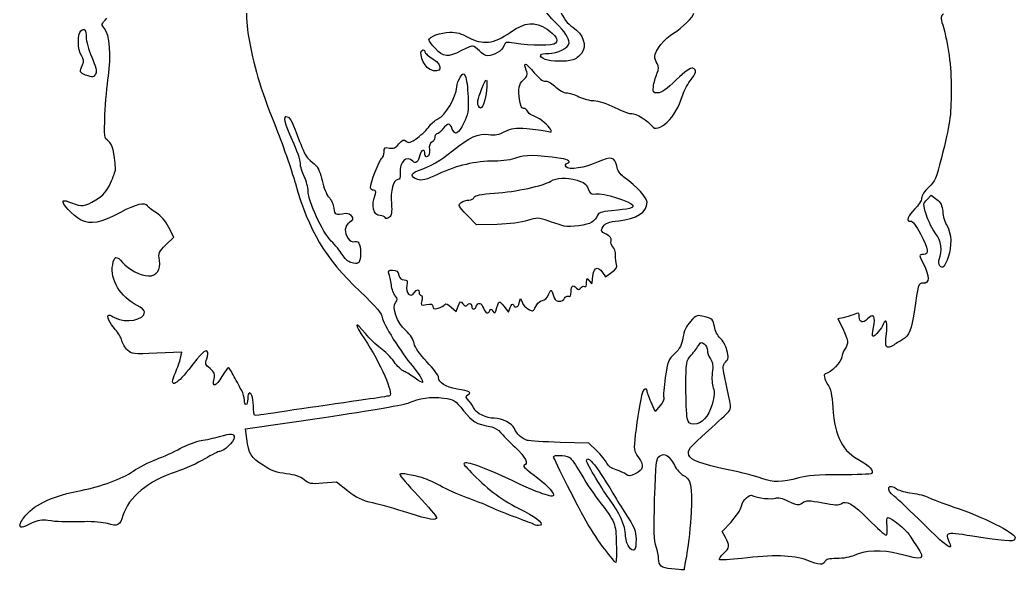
# Model space of a CAD drawing. Extents: x 1 to 136, y 2 to 144.
# Drawn here: x 0.7 to 135.9, y 2 to 76.7 of the extents above; entities that cross this region are included whole.
import ezdxf

# ---------------------------------------------------------------- set-up
doc = ezdxf.new("R2010")
doc.units = 0
doc.layers.get('0').update_dxf_attribs({"linetype": 'CONTINUOUS'})

msp = doc.modelspace()

# ---------------------------------------------------------------- linework, layer by layer
at = {"color": 7}
for points in [[(57.164383, 72.767267)], [(72.064428, 71.307711)], [(9.63599, 69.186634)], [(56.365132, 69.979101)], [(62.995575, 64.999635)], [(50.323618, 49.816271)], [(74.657344, 48.672901)], [(45.685469, 43.716419)], [(125.664037, 43.269464)], [(32.452691, 23.840416)], [(91.359167, 22.610104)], [(101.512547, 14.39414)], [(70.514115, 8.155331)], [(123.470522, 8.223385)], [(0.706302, 8.096956)], [(80.157463, 4.783802)], [(83.413277, 5.159581)], [(107.597969, 3.302773)], [(89.214542, 2.136516)]]:
    msp.add_lwpolyline(points, close=True, dxfattribs=at)
for points in [[(123.956429, 52.282249), (124.523132, 52.848952), (125.254822, 52.30477)], [(65.5354, 48.908163), (62.751094, 48.830939), (61.458663, 50.167397)], [(20.552428, 46.127273), (21.621437, 47.175118), (20.949372, 48.501374)], [(79.872041, 42.370936), (80.256491, 41.791924), (81.111741, 42.400919)], [(68.554579, 38.253593), (68.731238, 38.848906), (68.967387, 38.270889)], [(59.289479, 37.678976), (59.956779, 37.052083), (60.249223, 37.818203)], [(66.448226, 37.779045), (67.077341, 36.996822), (67.318041, 37.637371)], [(112.557213, 36.215918), (111.827921, 36.059851), (112.491068, 34.751195)], [(22.52768, 30.748391), (22.70739, 31.566601), (19.313617, 31.41063)], [(87.658141, 24.263636), (87.001575, 23.503072), (86.451855, 24.78178)], [(31.531496, 19.798906), (31.368524, 21.121822), (42.032727, 22.689436)], [(79.065882, 18.172261), (78.019317, 19.191446), (74.089371, 19.302079)], [(45.228846, 12.701032), (43.701094, 13.898031), (41.873101, 13.751481)], [(96.560002, 6.392966), (96.105371, 7.185118), (97.323026, 8.486889)]]:
    msp.add_lwpolyline(points, dxfattribs=at)
for points in [[(32.187848, 95.455272), (31.351548, 78.031356), (31.332162, 77.063378), (31.76688, 74.435364)], [(73.498355, 76.287447), (72.826113, 76.942291), (72.080284, 77.85281), (71.84096, 78.310822)], [(73.974521, 78.106103), (74.575337, 76.825404), (75.078061, 76.166895), (75.839812, 75.662793)], [(89.510597, 74.867669), (90.60547, 75.509308), (92.252136, 77.138628), (92.252136, 77.580329)], [(126.189796, 77.465968), (125.779919, 77.166258), (125.767999, 77.009784), (126.076718, 75.981589)], [(12.208089, 75.502082), (11.738588, 76.020874), (11.746936, 76.056331), (12.534537, 76.888573)], [(67.308045, 74.955837), (69.365881, 76.407063), (70.653447, 76.52076), (72.32238, 75.398622)], [(75.318803, 73.548296), (75.318803, 74.221189), (74.766662, 75.05197), (73.498355, 76.287447)], [(126.076718, 75.981589), (126.86193, 73.36644), (127.235826, 70.484667), (127.221364, 67.159322)], [(9.072321, 71.824644), (8.547647, 72.573724), (8.499559, 74.780026), (8.998876, 75.194422)], [(8.998876, 75.194422), (9.480547, 75.594173), (9.702135, 75.307677), (9.702135, 74.28516)], [(12.727947, 69.011406), (13.150879, 71.653289), (12.904226, 74.732859), (12.208089, 75.502082)], [(31.76688, 74.435364), (32.405603, 70.57408), (33.339741, 67.433833), (35.330588, 62.455425)], [(56.268803, 73.951108), (56.268803, 74.376867), (57.893865, 74.97467), (59.108964, 74.995905)], [(59.108964, 74.995905), (60.021901, 75.011859), (60.721015, 74.819359), (61.642419, 74.298323)], [(61.642419, 74.298323), (63.519566, 73.236833), (65.136607, 73.424497), (67.308045, 74.955837)], [(72.32238, 75.398622), (73.544298, 74.577046), (73.883597, 74.011629), (73.460573, 73.501917)], [(75.839812, 75.662793), (77.268999, 74.717002), (77.774408, 73.163449), (76.993276, 72.117209)], [(86.960469, 71.705573), (86.960469, 72.480075), (88.32623, 74.173583), (89.510597, 74.867669)], [(9.702135, 74.28516), (9.702135, 73.81449), (10.048933, 72.616467), (10.472795, 71.622886)], [(57.164383, 72.767277), (56.671813, 73.305038), (56.268803, 73.83776), (56.268803, 73.951108)], [(62.189807, 73.112437), (62.004594, 73.112437), (61.293237, 72.814781), (60.609022, 72.450979)], [(63.147969, 72.450979), (62.806194, 72.814781), (62.375021, 73.112437), (62.189807, 73.112437)], [(66.464267, 73.140816), (66.270672, 72.530843), (65.064455, 71.78952), (64.265561, 71.78952)], [(67.872081, 73.506468), (66.761709, 73.68508), (66.625809, 73.649784), (66.464267, 73.140816)], [(73.460573, 73.501917), (73.159215, 73.138803), (70.14246, 73.141266), (67.872081, 73.506468)], [(72.543543, 72.123517), (73.666353, 72.053154), (75.318803, 72.901498), (75.318803, 73.548296)], [(9.204613, 70.562698), (9.441156, 71.08185), (9.414502, 71.336117), (9.072321, 71.824644)], [(56.365132, 69.979101), (55.481498, 70.411994), (54.739376, 72.583281), (55.475053, 72.583281)], [(55.475053, 72.583281), (55.620573, 72.583281), (55.739636, 72.465713), (55.739636, 72.322015)], [(55.739636, 72.322015), (55.739636, 72.17832), (56.223413, 71.755357), (56.814696, 71.382096)], [(60.609022, 72.450979), (58.89008, 71.537007), (58.236265, 71.597041), (57.164383, 72.767267)], [(64.265561, 71.78952), (63.992659, 71.78952), (63.489745, 72.087176), (63.147969, 72.450979)], [(72.064428, 71.307711), (71.026898, 71.686058), (71.328531, 72.199659), (72.543543, 72.123517)], [(76.993276, 72.117209), (76.700922, 71.725634), (76.174801, 71.324989), (75.824117, 71.226889)], [(87.285184, 70.733235), (87.106591, 71.019207), (86.960469, 71.456759), (86.960469, 71.705573)], [(9.63599, 69.186634), (8.824293, 69.483092), (8.778814, 69.628168), (9.204613, 70.562698)], [(10.472795, 71.622886), (11.033717, 70.30802), (11.1752, 69.688832), (10.992654, 69.347744)], [(56.814696, 71.382096), (58.350195, 70.412779), (57.960749, 69.197411), (56.365132, 69.979101)], [(69.489275, 69.828021), (69.092786, 70.870871), (69.376319, 70.916371), (70.196596, 69.941527)], [(75.824117, 71.226889), (74.868971, 70.9597), (72.902863, 71.001964), (72.064428, 71.307711)], [(87.252006, 69.347763), (87.537478, 70.038148), (87.544193, 70.318495), (87.285184, 70.733235)], [(10.992654, 69.347744), (10.711121, 68.821694), (10.653826, 68.814889), (9.63599, 69.186634)], [(12.260939, 63.785663), (12.331424, 65.495654), (12.54158, 67.847239), (12.727947, 69.011406)], [(60.530756, 68.888742), (60.940228, 69.505438), (60.95909, 69.508426), (61.23137, 68.999664)], [(61.23137, 68.999664), (61.385267, 68.712104), (61.546015, 67.466012), (61.588587, 66.230574)], [(63.478418, 67.35282), (64.075768, 68.967522), (64.288009, 68.85487), (64.092212, 67.027031)], [(69.112654, 68.516124), (69.666419, 69.029337), (69.720849, 69.218937), (69.489275, 69.828021)], [(70.196596, 69.941527), (71.351664, 68.568805), (71.622356, 68.349947), (72.165109, 68.349947)], [(86.766053, 67.622343), (86.836488, 68.095286), (87.055166, 68.871724), (87.252006, 69.347763)], [(92.108652, 70.110646), (91.839635, 70.213876), (91.082061, 69.670105), (89.885419, 68.514841)], [(91.749872, 68.383917), (92.6153, 69.476607), (92.699898, 69.883763), (92.108652, 70.110646)], [(60.068426, 67.574861), (60.091259, 67.948926), (60.299314, 68.540175), (60.530756, 68.888742)], [(68.620198, 65.637968), (68.381422, 67.452925), (68.459816, 67.911094), (69.112654, 68.516124)], [(72.165109, 68.349947), (72.447081, 68.349947), (73.051548, 67.99276), (73.50837, 67.556197)], [(87.354122, 66.762447), (86.696299, 66.762447), (86.64842, 66.832461), (86.766053, 67.622343)], [(89.885419, 68.514841), (88.5581, 67.233424), (87.877785, 66.762447), (87.354122, 66.762447)], [(90.671288, 66.25798), (90.842743, 66.894723), (91.328108, 67.851393), (91.749872, 68.383917)], [(57.49685, 63.221822), (58.487503, 63.633363), (59.982248, 66.163603), (60.068426, 67.574861)], [(62.995575, 64.999635), (62.817544, 65.463573), (62.864926, 65.694489), (63.478418, 67.35282)], [(64.092212, 67.027031), (63.897957, 65.213611), (63.322039, 64.148885), (62.995575, 64.999635)], [(73.50837, 67.556197), (73.965189, 67.119635), (74.623692, 66.762447), (74.971709, 66.762447)], [(74.971709, 66.762447), (75.319726, 66.762447), (76.07123, 66.524322), (76.641719, 66.233281)], [(86.552794, 62.282007), (87.326004, 61.030924), (89.944467, 63.558775), (90.671288, 66.25798)], [(127.221364, 67.159322), (127.205092, 63.416151), (127.092583, 62.63046), (125.900953, 57.937903)], [(61.588587, 66.230574), (61.655645, 64.284585), (61.579353, 63.809928), (61.017917, 62.679681)], [(69.132654, 64.645781), (68.890917, 64.645781), (68.70282, 65.009964), (68.620198, 65.637968)], [(76.641719, 66.233281), (77.212209, 65.942239), (78.130199, 65.703746), (78.681699, 65.703299)], [(78.681699, 65.703299), (79.303023, 65.70277), (80.388899, 65.346437), (81.536511, 64.766425)], [(12.740576, 60.198492), (12.153659, 60.660161), (12.137183, 60.783391), (12.260939, 63.785663)], [(37.747969, 60.280156), (36.66853, 62.627703), (36.423476, 63.719594), (37.020365, 63.522138)], [(69.656881, 64.274978), (69.578609, 64.478919), (69.342712, 64.645781), (69.132654, 64.645781)], [(70.243888, 63.748894), (69.999294, 63.834298), (69.735139, 64.071037), (69.656881, 64.274978)], [(72.638814, 62.017934), (72.225014, 62.641152), (71.11151, 63.445948), (70.243888, 63.748894)], [(81.536511, 64.766425), (82.555157, 64.251591), (83.595133, 63.883148), (83.847572, 63.947662)], [(83.847572, 63.947662), (84.281095, 64.058453), (86.175945, 62.89176), (86.552794, 62.282007)], [(35.330588, 62.455425), (36.332763, 59.949339), (37.59431, 56.351411), (38.134028, 54.460029)], [(37.020365, 63.522138), (37.433255, 63.385549), (37.797097, 62.66072), (38.699734, 60.176574)], [(54.716336, 60.671993), (55.33944, 61.123367), (56.059737, 61.81517), (56.316994, 62.209331)], [(56.316994, 62.209331), (56.574248, 62.603494), (57.105185, 63.059114), (57.49685, 63.221822)], [(59.451978, 61.84615), (59.126609, 62.70194), (58.828334, 62.706935), (58.168156, 61.867661)], [(61.017917, 62.679681), (60.254994, 61.143832), (59.809216, 60.906549), (59.451978, 61.84615)], [(57.355203, 61.206203), (57.194246, 61.206203), (57.062553, 60.980815), (57.062553, 60.705344)], [(58.168156, 61.867661), (57.881988, 61.503859), (57.51616, 61.206203), (57.355203, 61.206203)], [(59.480754, 58.875329), (61.84297, 60.771132), (63.00117, 61.298246), (64.387103, 61.108283)], [(64.387103, 61.108283), (65.258498, 60.988845), (65.787326, 61.084629), (66.602607, 61.509582)], [(66.602607, 61.509582), (67.511626, 61.983387), (67.961383, 62.044231), (69.577932, 61.912074)], [(69.577932, 61.912074), (70.625367, 61.826442), (71.836968, 61.673044), (72.270382, 61.571188)], [(72.270382, 61.571188), (73.05148, 61.38762), (73.054718, 61.391549), (72.638814, 62.017934)], [(13.682532, 56.399406), (13.550937, 58.765731), (13.305961, 59.753759), (12.740576, 60.198492)], [(38.806303, 57.200562), (38.806303, 57.628433), (38.330053, 59.014252), (37.747969, 60.280156)], [(38.699734, 60.176574), (39.090568, 59.100958), (39.63162, 58.029396), (39.902072, 57.795324)], [(50.91099, 59.273387), (51.478384, 59.162328), (51.762787, 59.284896), (52.20262, 59.83007)], [(52.20262, 59.83007), (52.676526, 60.417469), (52.831899, 60.475016), (53.175032, 60.190242)], [(53.175032, 60.190242), (53.5169, 59.906516), (53.767948, 59.984984), (54.716336, 60.671993)], [(56.663651, 60.05141), (56.401512, 59.950818), (56.28812, 59.61081), (56.332922, 59.059707)], [(57.062553, 60.705344), (57.062553, 60.42987), (56.883046, 60.135601), (56.663651, 60.05141)], [(49.847479, 57.845907), (50.032229, 57.962279), (50.183386, 58.363112), (50.183386, 58.736648)], [(50.183386, 58.736648), (50.183386, 59.335681), (50.269225, 59.399001), (50.91099, 59.273387)], [(54.076166, 57.472173), (53.226166, 58.322173), (52.242328, 57.396499), (52.363513, 55.860767)], [(55.040895, 58.307817), (54.851662, 57.361653), (54.495335, 57.053004), (54.076166, 57.472173)], [(54.737489, 56.15935), (56.480863, 56.795236), (57.904954, 57.610663), (59.480754, 58.875329)], [(55.739636, 58.390414), (55.739636, 59.177846), (55.202196, 59.114314), (55.040895, 58.307817)], [(56.070365, 58.10409), (55.888464, 58.039749), (55.739636, 58.168596), (55.739636, 58.390414)], [(56.332922, 59.059707), (56.37248, 58.573061), (56.262281, 58.171974), (56.070365, 58.10409)], [(74.194323, 57.866804), (70.763614, 58.342046), (69.247065, 58.358712), (68.182763, 57.932862)], [(81.783066, 56.84362), (81.5565, 58.051319), (80.988559, 58.174236), (79.26329, 57.388964)], [(39.335469, 55.385364), (39.044428, 55.955853), (38.806303, 56.772694), (38.806303, 57.200562)], [(39.902072, 57.795324), (40.172524, 57.561252), (40.626046, 57.167261), (40.909896, 56.919791)], [(40.909896, 56.919791), (41.210518, 56.657698), (41.566065, 55.791664), (41.761497, 54.845484)], [(48.328625, 53.86401), (48.323413, 54.509027), (49.51676, 57.63759), (49.847479, 57.845907)], [(65.193135, 57.497438), (62.577279, 57.491141), (60.014006, 56.90275), (57.53531, 55.73957)], [(68.182763, 57.932862), (67.541193, 57.676156), (66.332899, 57.500173), (65.193135, 57.497438)], [(75.007375, 57.177736), (75.657223, 57.394351), (75.276676, 57.716867), (74.194323, 57.866804)], [(74.908984, 56.729223), (74.783672, 56.931981), (74.824188, 57.116673), (75.007375, 57.177736)], [(79.26329, 57.388964), (77.483724, 56.578982), (75.214348, 56.235137), (74.908984, 56.729223)], [(82.769816, 55.331289), (82.246568, 55.720295), (81.891796, 56.264032), (81.783066, 56.84362)], [(125.900953, 57.937903), (125.193068, 55.15029), (124.999268, 54.705419), (124.156491, 53.933468)], [(13.015557, 54.496512), (13.395888, 55.300462), (13.696026, 56.156765), (13.682532, 56.399406)], [(52.363513, 55.860767), (52.413191, 55.23121), (52.32191, 54.988494), (52.035469, 54.988494)], [(54.757677, 55.007566), (53.750133, 55.363687), (53.742542, 55.796455), (54.737489, 56.15935)], [(57.53531, 55.73957), (55.84122, 54.944584), (55.322571, 54.8079), (54.757677, 55.007566)], [(11.009119, 52.225699), (12.034287, 52.856492), (12.476434, 53.356899), (13.015557, 54.496512)], [(38.134028, 54.460029), (39.989755, 47.956825), (42.1464, 44.347773), (46.875245, 39.831981)], [(39.864636, 53.423397), (39.864636, 53.931989), (39.626511, 54.814875), (39.335469, 55.385364)], [(41.761497, 54.845484), (41.954709, 53.910039), (42.345737, 52.952735), (42.683486, 52.5883)], [(52.035469, 54.988494), (51.430351, 54.988494), (51.013439, 53.421743), (51.167231, 51.725682)], [(65.180184, 53.133278), (68.08969, 53.336309), (71.886117, 54.14599), (72.830777, 54.764953)], [(72.830777, 54.764953), (73.612126, 55.276914), (74.855353, 55.319311), (76.400533, 54.886685)], [(76.400533, 54.886685), (77.352943, 54.620028), (77.662082, 54.384855), (77.904525, 53.74255)], [(85.902136, 51.898873), (85.902136, 52.539043), (84.58663, 53.980583), (82.769816, 55.331289)], [(42.994815, 46.643354), (41.840126, 47.771367), (39.864636, 52.050326), (39.864636, 53.423397)], [(48.756485, 53.533281), (48.522633, 53.533281), (48.330099, 53.682109), (48.328625, 53.86401)], [(49.647914, 50.093697), (48.684905, 50.093697), (48.385402, 51.47505), (49.00254, 53.07026)], [(49.00254, 53.07026), (49.127574, 53.393459), (49.053271, 53.533281), (48.756485, 53.533281)], [(62.439897, 52.581175), (62.541483, 52.845904), (63.325425, 53.00385), (65.180184, 53.133278)], [(77.904525, 53.74255), (78.166349, 53.048897), (78.314428, 52.95311), (78.94706, 53.068167)], [(78.94706, 53.068167), (79.814274, 53.225883), (83.83628, 51.968321), (83.986386, 51.492518)], [(124.156491, 53.933468), (123.607679, 53.430776), (123.208386, 52.814651), (123.208386, 52.470505)], [(8.950041, 49.543279), (7.914724, 50.071459), (6.308325, 51.815164), (6.593935, 52.100774)], [(6.593935, 52.100774), (6.671259, 52.178098), (7.178653, 52.055795), (7.721475, 51.828988)], [(7.721475, 51.828988), (9.09842, 51.253665), (9.510093, 51.303341), (11.009119, 52.225699)], [(18.043138, 51.405893), (17.702937, 51.956351), (16.457533, 51.656726), (14.359183, 50.519595)], [(19.245296, 50.479108), (18.677691, 50.837423), (18.136719, 51.254475), (18.043138, 51.405893)], [(42.683486, 52.5883), (43.006052, 52.240246), (43.307442, 51.566339), (43.353241, 51.090732)], [(51.167231, 51.725682), (51.272551, 50.564203), (51.210157, 50.132303), (50.899843, 49.874765)], [(61.458663, 50.167397), (60.2523, 51.414855), (60.198405, 51.527379), (60.649337, 51.857108)], [(60.649337, 51.857108), (60.915045, 52.0514), (61.394605, 52.210364), (61.715023, 52.210364)], [(61.715023, 52.210364), (62.035444, 52.210364), (62.361635, 52.377229), (62.439897, 52.581175)], [(83.986386, 51.492518), (84.103438, 51.121485), (83.546021, 50.978612), (81.085029, 50.748867)], [(82.064524, 49.383916), (84.437667, 49.605523), (85.902136, 50.565256), (85.902136, 51.898873)], [(123.208386, 52.470505), (123.208386, 52.133783), (122.80682, 51.497246), (122.282344, 51.002602)], [(123.867497, 50.177017), (123.392298, 51.707272), (123.392774, 51.718596), (123.956429, 52.282249)], [(125.254822, 52.30477), (125.817148, 51.886548), (126.005571, 51.501746), (126.06886, 50.642311)], [(14.359183, 50.519595), (11.618367, 49.034298), (10.384326, 48.811561), (8.950041, 49.543279)], [(20.949372, 48.501374), (20.522157, 49.344442), (19.901323, 50.064977), (19.245296, 50.479108)], [(43.353241, 51.090732), (43.438546, 50.204849), (43.540288, 50.162293), (44.987395, 50.40721)], [(44.987395, 50.40721), (45.258297, 50.45306), (45.614061, 50.283507), (45.777978, 50.030428)], [(45.777978, 50.030428), (46.020196, 49.656455), (45.965118, 49.492614), (45.483865, 49.15553)], [(50.323618, 49.816266), (50.229315, 49.968854), (49.925248, 50.093697), (49.647914, 50.093697)], [(79.146731, 50.066824), (79.05659, 49.782809), (78.723974, 49.386342), (78.407591, 49.185785)], [(81.085029, 50.748867), (79.641544, 50.614109), (79.280062, 50.486913), (79.146731, 50.066824)], [(122.282344, 51.002602), (121.348685, 50.122048), (121.041414, 49.210656), (121.726693, 49.354494)], [(125.099741, 47.674374), (124.684779, 48.204636), (124.130271, 49.330827), (123.867497, 50.177017)], [(126.06886, 50.642311), (126.114151, 50.027261), (126.381597, 49.146193), (126.663183, 48.684386)], [(45.483865, 49.15553), (44.799517, 48.676195), (44.720224, 47.810449), (45.28661, 47.001822)], [(50.899843, 49.874765), (50.626894, 49.648237), (50.439243, 49.629187), (50.323618, 49.816271)], [(69.679108, 49.430025), (68.85395, 49.160131), (67.225479, 48.955039), (65.5354, 48.908163)], [(72.583342, 49.334084), (71.098574, 49.853644), (70.985653, 49.857374), (69.679108, 49.430025)], [(74.657344, 48.672901), (74.366303, 48.739235), (73.433001, 49.036766), (72.583342, 49.334084)], [(78.407591, 49.185785), (77.782936, 48.78982), (75.508898, 48.478821), (74.657344, 48.672901)], [(79.95349, 48.608194), (80.283749, 49.112231), (80.668286, 49.253534), (82.064524, 49.383916)], [(121.726693, 49.354494), (121.953044, 49.402005), (122.467508, 48.723084), (123.049609, 47.608691)], [(126.663183, 48.684386), (127.262715, 47.701144), (127.329073, 45.922671), (126.820695, 44.462803)], [(80.358118, 47.57383), (79.587812, 47.97217), (79.568723, 48.020965), (79.95349, 48.608194)], [(81.014835, 46.677712), (81.124769, 47.024084), (80.943871, 47.270924), (80.358118, 47.57383)], [(123.049609, 47.608691), (124.141079, 45.519147), (124.249249, 44.802031), (123.472969, 44.802031)], [(125.603738, 44.140572), (126.072061, 45.302474), (125.875084, 46.683597), (125.099741, 47.674374)], [(19.654755, 44.007937), (19.495121, 45.006236), (19.556441, 45.151008), (20.552428, 46.127273)], [(44.494844, 44.796522), (44.203803, 45.290642), (43.52879, 46.121717), (42.994815, 46.643354)], [(45.28661, 47.001822), (45.543192, 46.635501), (45.863335, 46.485585), (46.200655, 46.573795)], [(46.200655, 46.573795), (46.806038, 46.732105), (47.099942, 45.9422), (46.961735, 44.528288)], [(81.263413, 45.867431), (81.038904, 46.053756), (80.929739, 46.409599), (81.014835, 46.677712)], [(13.310642, 43.415892), (13.529571, 44.629493), (13.833665, 44.699036), (14.654723, 43.723266)], [(45.685469, 43.716419), (45.321667, 43.816355), (44.785886, 44.3024), (44.494844, 44.796522)], [(81.622175, 44.705595), (81.645353, 45.168452), (81.486753, 45.682075), (81.263413, 45.867431)], [(81.77381, 43.442948), (81.667562, 43.681121), (81.599326, 44.249314), (81.622175, 44.705595)], [(123.472969, 44.802031), (122.82388, 44.802031), (122.82369, 44.788881), (123.454792, 43.553406)], [(16.647448, 37.895067), (14.323766, 39.094452), (12.943141, 41.378727), (13.310642, 43.415892)], [(14.654723, 43.723266), (15.448547, 42.779857), (17.141801, 41.90633), (18.193943, 41.897424)], [(18.193943, 41.897424), (19.276792, 41.88827), (19.859164, 42.729639), (19.654755, 44.007937)], [(46.961735, 44.528288), (46.867797, 43.567279), (46.674958, 43.444607), (45.685469, 43.716419)], [(78.485389, 41.406953), (78.503989, 42.966706), (79.169342, 43.429259), (79.872041, 42.370936)], [(81.111741, 42.400919), (81.725286, 42.837799), (81.912396, 43.132293), (81.77381, 43.442948)], [(123.454792, 43.553406), (124.303687, 41.891593), (124.287576, 40.80886), (123.415348, 40.902546)], [(125.664037, 43.269464), (125.505715, 43.467343), (125.48031, 43.834349), (125.603738, 44.140572)], [(126.820695, 44.462803), (126.374112, 43.180384), (126.024174, 42.819349), (125.664037, 43.269464)], [(50.842606, 42.222343), (50.693526, 42.592125), (50.793819, 42.685364), (51.340663, 42.685364)], [(51.17029, 40.700989), (51.092732, 41.283072), (50.945275, 41.967682), (50.842606, 42.222343)], [(51.340663, 42.685364), (51.850377, 42.685364), (52.06782, 42.516301), (52.191404, 42.023906)], [(52.191404, 42.023906), (52.299828, 41.591905), (52.542509, 41.362447), (52.890976, 41.362447)], [(51.709899, 39.184599), (51.490671, 39.436529), (51.247844, 40.118906), (51.17029, 40.700989)], [(52.890976, 41.362447), (53.339153, 41.362447), (53.399867, 41.239128), (53.270396, 40.591774)], [(53.270396, 40.591774), (53.068246, 39.581024), (53.763733, 38.88582), (54.276083, 39.586498)], [(75.583386, 39.78325), (75.583386, 40.626385), (75.810816, 40.7646), (76.335236, 40.24018)], [(77.405889, 40.454688), (77.594481, 40.338132), (77.700053, 40.534024), (77.700053, 41.000527)], [(77.700053, 41.000527), (77.700053, 41.697135), (77.716615, 41.706263), (78.088514, 41.21458)], [(78.088514, 41.21458), (78.461518, 40.721423), (78.477308, 40.729077), (78.485389, 41.406953)], [(123.415348, 40.902546), (122.771606, 40.97169), (122.702841, 40.74931), (122.197135, 36.962916)], [(46.875245, 39.831981), (49.223329, 37.589688), (49.918803, 36.76917), (49.918803, 36.241204)], [(54.276083, 39.586498), (54.684573, 40.145145), (54.945886, 40.167052), (54.945886, 39.642656)], [(54.945886, 39.642656), (54.945886, 39.424375), (55.067216, 39.245781), (55.21551, 39.245781)], [(55.21551, 39.245781), (55.375175, 39.245781), (55.413246, 38.959356), (55.308862, 38.543463)], [(71.716019, 38.586082), (71.997411, 38.58714), (72.337454, 38.916454), (72.535561, 39.379832)], [(72.535561, 39.379832), (72.875439, 40.17482), (72.898947, 40.160541), (73.300741, 38.915052)], [(74.699791, 38.864111), (74.786763, 39.090756), (75.021152, 39.213555), (75.220653, 39.137)], [(75.220653, 39.137), (75.477706, 39.038358), (75.583386, 39.226638), (75.583386, 39.78325)], [(76.335236, 40.24018), (76.596872, 39.978544), (76.709355, 39.985447), (76.887739, 40.274076)], [(76.887739, 40.274076), (77.010929, 40.473405), (77.244096, 40.55468), (77.405889, 40.454688)], [(17.639635, 37.006448), (17.639635, 37.213519), (17.193151, 37.6134), (16.647448, 37.895067)], [(53.12968, 34.483281), (51.924521, 35.58127), (51.200174, 37.632074), (51.773518, 38.322911)], [(51.773518, 38.322911), (52.046225, 38.6515), (52.034395, 38.811697), (51.709899, 39.184599)], [(55.308862, 38.543463), (55.140569, 37.872927), (55.170276, 37.84868), (55.96528, 38.007682)], [(55.96528, 38.007682), (56.618672, 38.138359), (56.797969, 38.084011), (56.797969, 37.755274)], [(57.522922, 37.518284), (57.921647, 37.618358), (58.332095, 37.836504), (58.435028, 38.003054)], [(58.435028, 38.003054), (58.562756, 38.209723), (58.834062, 38.106821), (59.289479, 37.678976)], [(60.249223, 37.818203), (60.521816, 38.532319), (60.565541, 38.551818), (60.893375, 38.105469)], [(60.893375, 38.105469), (61.115197, 37.80346), (61.309089, 37.730176), (61.418393, 37.907031)], [(61.418393, 37.907031), (61.6737, 38.320131), (62.089636, 38.247966), (62.089636, 37.790572)], [(62.714484, 37.790572), (62.944833, 38.390859), (63.395397, 38.267021), (63.677136, 37.525989)], [(65.357311, 37.13653), (65.829445, 38.654384), (65.771617, 38.620324), (66.448226, 37.779045)], [(67.318041, 37.637371), (67.474743, 38.054383), (67.625563, 38.1698), (67.750222, 37.9681)], [(67.750222, 37.9681), (68.046693, 37.4884), (68.360565, 37.599803), (68.554579, 38.253593)], [(68.967387, 38.270889), (69.213611, 37.668216), (70.227584, 36.976783), (70.486082, 37.235283)], [(70.486082, 37.235283), (70.568055, 37.317257), (70.770112, 37.654325), (70.935099, 37.984324)], [(70.935099, 37.984324), (71.100085, 38.314323), (71.451496, 38.585114), (71.716019, 38.586082)], [(73.300741, 38.915052), (73.485904, 38.341083), (74.485124, 38.3047), (74.699791, 38.864111)], [(13.666499, 34.615572), (12.923636, 35.422218), (12.399446, 36.607642), (12.793162, 36.590571)], [(12.793162, 36.590571), (12.912108, 36.585411), (13.307083, 36.41104), (13.670885, 36.203072)], [(13.670885, 36.203072), (15.035159, 35.423184), (17.639635, 35.950395), (17.639635, 37.006448)], [(56.797969, 37.755274), (56.797969, 37.430736), (56.961328, 37.377333), (57.522922, 37.518284)], [(62.089636, 37.790572), (62.089636, 37.572291), (62.195961, 37.393697), (62.325911, 37.393697)], [(62.325911, 37.393697), (62.455864, 37.393697), (62.630719, 37.572291), (62.714484, 37.790572)], [(63.677136, 37.525989), (63.94844, 36.812405), (64.34537, 36.663876), (64.560987, 37.19526)], [(64.560987, 37.19526), (64.662516, 37.445476), (64.761031, 37.431181), (64.965675, 37.13653)], [(64.965675, 37.13653), (65.203827, 36.793638), (65.250655, 36.793638), (65.357311, 37.13653)], [(93.780642, 36.35125), (92.690577, 36.644773), (92.648061, 36.631216), (91.81791, 35.725365)], [(113.894267, 36.618259), (113.559997, 36.482808), (112.958324, 36.301757), (112.557213, 36.215918)], [(114.741714, 36.35098), (114.741714, 36.940863), (114.712864, 36.949962), (113.894267, 36.618259)], [(116.676633, 34.886942), (117.023314, 36.401941), (116.654964, 36.927483), (115.85117, 36.064701)], [(122.197135, 36.962916), (121.908702, 34.803334), (121.453301, 33.692118), (120.694839, 33.297188)], [(47.643682, 34.06643), (46.125355, 35.882837), (46.05556, 35.52489), (47.505702, 33.358802)], [(49.918803, 36.241204), (49.918803, 35.602365), (52.606728, 31.312279), (54.004131, 29.720781)], [(91.81791, 35.725365), (91.219271, 35.072137), (90.913392, 34.421741), (90.779269, 33.51689)], [(95.059114, 35.023938), (94.909018, 35.962574), (94.79869, 36.077118), (93.780642, 36.35125)], [(115.85117, 36.064701), (115.254961, 35.424745), (114.741714, 35.557182), (114.741714, 36.35098)], [(118.007709, 35.359946), (117.81391, 34.812497), (116.857052, 33.689531), (116.584383, 33.689531)], [(118.416705, 34.031105), (118.617182, 35.506964), (118.357938, 36.349268), (118.007709, 35.359946)], [(14.566556, 33.101542), (14.473568, 33.497695), (14.068544, 34.17901), (13.666499, 34.615572)], [(49.700762, 32.098731), (49.125934, 32.515135), (48.200246, 33.4006), (47.643682, 34.06643)], [(54.28021, 32.725601), (54.196803, 33.242856), (53.76187, 33.907309), (53.12968, 34.483281)], [(95.840494, 33.460079), (95.485394, 33.768834), (95.153636, 34.432814), (95.059114, 35.023938)], [(112.491068, 34.751195), (113.253642, 33.246325), (113.309889, 32.673576), (112.765753, 31.954163)], [(116.584383, 33.689531), (116.484416, 33.689531), (116.525929, 34.228365), (116.676633, 34.886942)], [(119.424482, 32.522509), (118.408977, 31.838635), (118.167904, 32.199511), (118.416705, 34.031105)], [(15.327735, 31.817958), (15.002076, 32.127775), (14.659543, 32.705387), (14.566556, 33.101542)], [(47.505702, 33.358802), (49.685017, 30.103551), (51.564019, 25.839359), (50.911734, 25.629193)], [(56.003015, 30.229537), (54.961449, 31.320748), (54.368126, 32.180374), (54.28021, 32.725601)], [(90.779269, 33.51689), (90.633402, 32.53282), (90.373584, 32.030001), (89.662902, 31.356401)], [(91.921407, 31.166371), (92.321589, 31.636068), (92.78053, 32.246276), (92.941278, 32.52239)], [(92.941278, 32.52239), (93.192865, 32.954545), (93.294134, 32.974132), (93.668882, 32.663119)], [(93.668882, 32.663119), (93.908316, 32.464404), (94.104219, 32.074085), (94.104219, 31.795741)], [(96.753384, 31.825073), (96.590707, 32.429212), (96.179907, 33.164963), (95.840494, 33.460079)], [(120.694839, 33.297188), (120.403797, 33.145643), (119.832136, 32.797038), (119.424482, 32.522509)], [(19.313617, 31.41063), (16.100858, 31.262976), (15.888263, 31.284701), (15.327735, 31.817958)], [(26.138065, 31.646934), (25.859663, 31.925337), (25.418023, 31.494643), (23.646495, 29.217123)], [(26.104762, 30.642769), (26.286155, 31.119874), (26.298321, 31.486679), (26.138065, 31.646934)], [(51.531816, 30.256715), (51.099567, 30.85342), (50.275591, 31.682328), (49.700762, 32.098731)], [(89.662902, 31.356401), (88.820561, 30.558012), (88.704843, 30.264502), (88.385555, 28.116496)], [(91.193803, 26.874653), (91.193803, 30.241483), (91.208804, 30.329992), (91.921407, 31.166371)], [(94.104219, 31.795741), (94.104219, 31.517399), (94.294423, 30.999374), (94.526894, 30.644579)], [(96.582966, 30.211498), (96.983775, 30.65439), (97.007677, 30.880701), (96.753384, 31.825073)], [(112.765753, 31.954163), (112.552102, 31.671689), (112.373508, 31.185017), (112.368878, 30.872668)], [(21.82378, 28.745159), (22.112086, 29.39692), (22.42884, 30.298377), (22.52768, 30.748391)], [(26.533753, 29.321144), (25.895945, 29.829712), (25.849749, 29.972034), (26.104762, 30.642769)], [(52.904202, 28.939956), (52.581641, 29.067469), (51.964066, 29.660011), (51.531816, 30.256715)], [(57.591719, 28.125621), (57.591719, 28.367342), (56.876802, 29.314106), (56.003015, 30.229537)], [(94.526894, 30.644579), (94.842092, 30.163527), (94.905176, 29.676722), (94.774986, 28.730117)], [(96.419538, 28.319508), (96.153428, 29.529651), (96.173216, 29.758733), (96.582966, 30.211498)], [(112.368878, 30.872668), (112.360755, 30.324473), (110.75583, 28.662447), (110.23459, 28.662447)], [(23.646495, 29.217123), (21.823388, 26.873293), (20.888705, 26.631273), (21.82378, 28.745159)], [(27.080906, 27.913073), (27.22118, 28.614436), (27.131899, 28.844198), (26.533753, 29.321144)], [(29.028215, 29.456197), (28.947012, 29.456197), (28.55695, 28.920416), (28.161411, 28.265572)], [(29.823892, 28.222202), (29.467474, 28.900901), (29.109419, 29.456197), (29.028215, 29.456197)], [(54.397772, 28.026926), (53.898871, 28.401582), (53.226764, 28.812445), (52.904202, 28.939956)], [(54.004131, 29.720781), (54.755116, 28.865486), (55.547255, 27.58812), (55.4111, 27.451968)], [(94.774986, 28.730117), (94.673767, 27.994176), (94.722937, 27.138445), (94.891987, 26.693805)], [(110.23459, 28.662447), (109.819059, 28.662447), (109.942159, 27.900106), (110.481986, 27.13038)], [(28.161411, 28.265572), (27.316435, 26.866657), (26.840574, 26.711413), (27.080906, 27.913073)], [(30.83573, 26.331235), (30.635638, 26.692569), (30.180312, 27.543503), (29.823892, 28.222202)], [(55.4111, 27.451968), (55.352672, 27.39354), (54.896673, 27.652271), (54.397772, 28.026926)], [(60.104803, 26.545855), (58.507098, 26.805887), (57.591719, 27.381311), (57.591719, 28.125621)], [(88.385555, 28.116496), (88.192451, 26.817405), (88.097513, 25.59019), (88.174581, 25.389356)], [(96.998626, 23.482467), (97.399213, 23.966527), (97.42606, 23.742282), (96.419538, 28.319508)], [(110.481986, 27.13038), (110.843526, 26.614866), (111.030404, 25.744588), (111.147257, 24.032239)], [(31.199532, 25.051689), (31.199532, 25.394108), (31.035821, 25.969902), (30.83573, 26.331235)], [(31.896278, 26.016614), (31.76773, 26.016614), (31.662553, 25.659427), (31.662553, 25.222864)], [(32.452691, 23.840416), (32.448193, 25.063977), (32.204634, 26.016614), (31.896278, 26.016614)], [(61.559739, 25.751581), (62.121187, 26.098574), (61.810336, 26.268273), (60.104803, 26.545855)], [(61.726413, 24.906071), (61.264771, 25.418418), (61.238262, 25.552897), (61.559739, 25.751581)], [(85.273258, 26.08276), (85.022925, 25.226518), (84.558627, 22.461265), (84.30823, 20.335274)], [(85.902136, 26.303134), (85.902136, 26.73263), (85.413159, 26.561283), (85.273258, 26.08276)], [(86.451855, 24.78178), (86.149511, 25.485066), (85.902136, 26.169676), (85.902136, 26.303134)], [(91.359167, 22.610104), (91.268217, 23.064856), (91.193803, 24.983903), (91.193803, 26.874653)], [(94.891987, 26.693805), (95.120695, 26.092256), (95.088435, 25.608476), (94.742384, 24.450389)], [(31.431042, 24.429114), (31.303711, 24.429114), (31.199532, 24.709273), (31.199532, 25.051689)], [(31.662553, 25.222864), (31.662553, 24.786302), (31.558373, 24.429114), (31.431042, 24.429114)], [(47.669844, 25.112475), (43.105655, 24.469627), (33.987682, 23.131261), (33.183907, 22.986177)], [(42.032727, 22.689436), (48.500736, 23.640219), (53.061309, 24.432427), (53.622969, 24.702754)], [(50.911734, 25.629193), (50.729425, 25.570453), (49.270573, 25.337929), (47.669844, 25.112475)], [(53.622969, 24.702754), (54.888741, 25.31197), (56.5072, 25.526243), (58.274281, 25.318559)], [(58.274281, 25.318559), (59.693926, 25.151707), (59.808491, 25.078849), (60.989199, 23.591959)], [(62.443365, 23.821856), (62.350965, 24.083087), (62.028337, 24.570984), (61.726413, 24.906071)], [(88.174581, 25.389356), (88.251649, 25.188521), (88.019252, 24.681947), (87.658141, 24.263636)], [(94.742384, 24.450389), (94.233963, 22.748915), (93.338991, 21.783281), (92.270456, 21.783281)], [(33.183907, 22.986177), (32.497331, 22.862249), (32.456099, 22.910419), (32.452691, 23.840416)], [(60.989199, 23.591959), (62.208111, 22.056963), (62.559779, 21.854425), (64.81041, 21.391187)], [(65.132344, 22.577031), (64.14135, 22.577031), (62.637405, 23.273261), (62.443365, 23.821856)], [(94.236511, 20.899017), (95.546198, 22.066787), (96.78915, 23.22934), (96.998626, 23.482467)], [(111.147257, 24.032239), (111.424596, 19.96817), (112.430981, 18.070026), (115.004477, 16.757126)], [(67.881788, 21.200766), (67.627735, 21.865148), (66.205563, 22.577031), (65.132344, 22.577031)], [(92.270456, 21.783281), (91.646687, 21.783281), (91.497452, 21.918684), (91.359167, 22.610104)], [(27.80797, 20.0909), (29.526055, 20.577392), (29.810469, 20.558048), (29.810469, 19.954716)], [(64.81041, 21.391187), (65.215431, 21.307825), (65.751213, 20.976908), (66.001035, 20.65582)], [(66.001035, 20.65582), (66.25086, 20.334732), (67.13987, 19.426243), (67.976615, 18.636956)], [(69.630261, 19.570959), (68.896164, 19.790487), (68.157931, 20.47862), (67.881788, 21.200766)], [(84.30823, 20.335274), (84.068401, 18.299007), (84.083639, 18.191382), (84.747417, 17.233551)], [(91.584521, 17.569344), (91.362765, 18.26804), (91.551355, 18.504823), (94.236511, 20.899017)], [(22.518036, 18.495357), (23.400175, 18.97974), (24.657708, 19.453767), (25.312552, 19.548748)], [(25.312552, 19.548748), (25.967396, 19.643728), (27.090336, 19.887695), (27.80797, 20.0909)], [(29.810469, 19.954716), (29.810469, 19.421089), (28.411519, 18.079114), (27.855235, 18.079114)], [(33.733108, 16.190592), (32.108944, 17.231828), (31.78166, 17.768229), (31.531496, 19.798906)], [(74.089371, 19.302079), (71.927903, 19.362928), (69.921303, 19.483922), (69.630261, 19.570959)], [(19.210744, 16.995727), (20.147613, 17.336138), (21.635894, 18.010971), (22.518036, 18.495357)], [(27.855235, 18.079114), (27.675311, 18.079114), (26.761713, 17.620009), (25.825016, 17.058881)], [(67.976615, 18.636956), (69.435866, 17.260469), (69.858755, 16.39139), (69.179472, 16.164962)], [(73.204152, 17.35151), (73.201189, 17.643597), (74.743956, 17.593014), (75.325147, 17.28197)], [(77.700053, 16.749966), (77.700053, 17.8714), (79.183831, 15.977677), (81.737668, 11.596822)], [(80.427602, 16.499917), (80.254266, 16.859152), (79.641491, 17.611706), (79.065882, 18.172261)], [(87.592331, 17.428927), (88.279314, 17.930992), (88.940587, 17.531943), (89.616214, 16.207602)], [(16.093794, 15.389445), (16.871248, 15.932489), (18.273873, 16.655314), (19.210744, 16.995727)], [(25.825016, 17.058881), (24.888316, 16.49775), (23.137518, 15.713353), (21.934352, 15.315774)], [(66.971556, 14.380961), (63.026428, 16.224483), (61.031303, 16.879811), (61.031303, 16.332129)], [(61.031303, 16.332129), (61.031303, 16.244409), (61.787802, 15.42723), (62.712412, 14.516171)], [(77.866851, 8.184325), (76.748494, 10.105035), (73.207033, 17.067784), (73.204152, 17.35151)], [(75.325147, 17.28197), (75.600544, 17.134581), (76.265828, 16.211846), (76.803557, 15.231449)], [(80.886837, 11.464531), (79.992974, 12.625753), (77.700053, 16.428675), (77.700053, 16.749966)], [(81.697579, 15.573875), (81.112402, 15.741118), (80.620754, 16.099621), (80.427602, 16.499917)], [(84.747417, 17.233551), (85.544858, 16.082843), (85.45376, 15.625469), (84.309241, 15.033617)], [(86.939916, 11.576415), (87.078407, 16.548473), (87.139679, 17.098116), (87.592331, 17.428927)], [(96.941516, 15.584366), (93.237465, 16.360084), (91.799177, 16.893027), (91.584521, 17.569344)], [(115.004477, 16.757126), (116.035299, 16.23124), (116.73169, 15.394784), (116.408099, 15.071193)], [(9.040677, 12.787254), (11.735524, 13.294106), (14.614834, 14.356405), (16.093794, 15.389445)], [(21.934352, 15.315774), (18.138864, 14.061578), (15.448317, 11.853519), (14.709412, 9.386469)], [(36.900339, 15.03871), (35.641299, 15.181853), (34.867755, 15.463181), (33.733108, 16.190592)], [(39.305677, 14.227122), (38.787808, 14.662883), (38.067088, 14.906061), (36.900339, 15.03871)], [(55.078178, 14.590466), (53.209084, 15.048122), (52.300053, 15.160985), (52.300053, 14.935391)], [(52.300053, 14.935391), (52.300053, 14.814349), (53.431146, 13.50904), (54.813594, 12.034705)], [(69.179472, 16.164962), (69.004299, 16.106571), (69.569846, 15.547258), (70.436243, 14.922045)], [(70.436243, 14.922045), (72.007254, 13.788366), (73.198331, 12.597979), (73.200821, 12.159062)], [(76.803557, 15.231449), (77.341288, 14.251051), (78.447588, 12.572267), (79.262004, 11.500818)], [(83.067633, 14.953636), (82.839253, 15.144681), (82.222726, 15.423788), (81.697579, 15.573875)], [(84.309241, 15.033617), (83.62215, 14.678308), (83.412888, 14.664828), (83.067633, 14.953636)], [(89.616214, 16.207602), (89.913658, 15.624564), (90.44178, 15.017787), (90.789821, 14.859209)], [(101.512553, 14.39414), (100.712188, 14.689873), (98.655222, 15.225474), (96.941516, 15.584366)], [(112.109443, 14.904114), (109.19546, 14.904114), (107.551514, 14.78421), (106.531145, 14.497254)], [(116.408099, 15.071193), (116.316204, 14.979301), (114.381809, 14.904114), (112.109443, 14.904114)], [(41.873101, 13.751481), (40.223432, 13.619231), (39.972972, 13.665631), (39.305677, 14.227122)], [(57.753578, 13.434602), (56.864192, 13.927802), (55.660261, 14.447941), (55.078178, 14.590466)], [(62.712412, 14.516171), (64.680158, 12.577268), (66.810072, 11.085748), (69.296743, 9.905352)], [(73.200821, 12.159062), (73.203573, 11.67525), (71.337006, 12.341029), (66.971556, 14.380961)], [(90.789821, 14.859209), (91.863185, 14.370153), (92.085144, 13.356413), (91.899266, 9.792102)], [(106.531145, 14.497254), (104.156544, 13.829445), (103.0996, 13.807731), (101.512547, 14.39414)], [(119.524582, 11.947676), (118.243059, 12.916456), (118.60213, 13.859357), (119.908368, 12.955482)], [(1.526823, 9.42898), (2.759207, 10.924074), (5.392845, 12.101163), (9.040677, 12.787254)], [(48.668429, 11.074114), (47.166459, 11.411868), (46.429078, 11.76065), (45.228846, 12.701032)], [(61.325453, 11.838802), (60.250311, 12.223295), (58.642967, 12.941403), (57.753578, 13.434602)], [(98.724651, 10.626267), (98.920342, 11.517241), (99.826649, 12.350327), (100.289225, 12.064439)], [(119.908368, 12.955482), (120.195409, 12.756859), (121.093188, 12.512876), (121.903432, 12.413297)], [(121.903432, 12.413297), (122.713679, 12.313716), (123.72571, 12.049969), (124.15239, 11.827187)], [(53.41964, 9.731446), (51.857981, 10.233456), (49.719936, 10.837656), (48.668429, 11.074114)], [(54.813594, 12.034705), (56.196042, 10.560368), (57.327136, 9.23363), (57.327136, 9.086395)], [(64.629046, 10.508221), (63.887215, 10.85555), (62.400598, 11.454313), (61.325453, 11.838802)], [(79.262004, 11.500818), (81.686773, 8.310787), (81.650155, 8.398917), (81.729421, 5.562447)], [(82.991719, 6.769698), (82.991719, 7.852529), (82.04949, 9.95412), (80.886837, 11.464531)], [(81.737668, 11.596822), (82.16183, 10.869218), (82.927772, 9.65926), (83.439762, 8.908029)], [(87.126741, 5.138745), (86.871395, 5.853102), (86.825016, 7.451259), (86.939916, 11.576415)], [(100.289225, 12.064439), (100.79755, 11.750278), (102.961662, 11.519977), (103.372129, 11.736364)], [(103.372129, 11.736364), (103.626714, 11.870574), (104.261293, 11.715885), (105.085317, 11.31874)], [(105.085317, 11.31874), (106.287506, 10.739337), (106.444214, 10.720761), (107.008848, 11.090722)], [(107.008848, 11.090722), (107.559404, 11.45146), (107.847961, 11.451175), (109.773527, 11.087997)], [(109.773527, 11.087997), (111.33659, 10.79319), (112.018307, 10.761189), (112.270836, 10.970768)], [(112.270836, 10.970768), (112.917081, 11.507102), (113.891512, 10.944998), (115.999638, 8.819822)], [(123.470522, 8.223385), (121.748016, 9.933255), (119.972344, 11.609186), (119.524582, 11.947676)], [(124.15239, 11.827187), (124.579073, 11.604408), (126.131016, 11.018681), (127.601149, 10.525575)], [(57.327136, 9.086395), (57.327136, 8.626946), (56.357668, 8.786984), (53.41964, 9.731446)], [(68.180781, 9.081212), (66.969156, 9.518737), (65.370877, 10.160892), (64.629046, 10.508221)], [(69.296743, 9.905352), (71.127033, 9.036534), (72.11803, 8.024947), (71.138875, 8.024947)], [(91.899266, 9.792102), (91.806842, 8.019804), (91.550934, 5.557708), (91.330582, 4.320781)], [(97.323026, 8.486889), (97.992737, 9.202865), (98.623467, 10.165583), (98.724651, 10.626267)], [(127.601149, 10.525575), (131.449514, 9.234773), (135.908386, 7.019838), (135.908386, 6.398974)], [(0.706302, 8.096956), (0.706302, 8.28208), (1.075539, 8.881491), (1.526823, 9.42898)], [(2.28147, 8.313759), (0.950425, 7.670668), (0.706302, 7.637066), (0.706302, 8.096956)], [(4.513979, 8.697068), (3.69431, 8.825309), (3.14508, 8.731009), (2.28147, 8.313759)], [(9.500459, 8.534064), (6.634961, 8.473551), (5.759778, 8.502161), (4.513979, 8.697068)], [(12.589451, 8.265192), (12.016509, 8.436851), (10.626463, 8.557842), (9.500459, 8.534064)], [(14.709412, 9.386469), (14.300538, 8.021315), (13.976133, 7.849732), (12.589451, 8.265192)], [(70.514115, 8.155331), (70.442402, 8.227041), (69.392403, 8.643689), (68.180781, 9.081212)], [(71.138875, 8.024947), (70.866968, 8.024947), (70.585825, 8.083619), (70.514115, 8.155331)], [(80.157463, 4.783802), (79.41469, 5.766067), (78.383916, 7.296303), (77.866851, 8.184325)], [(83.439762, 8.908029), (84.18721, 7.811318), (84.378173, 7.26925), (84.408793, 6.157336)], [(115.999638, 8.819822), (117.155071, 7.655036), (118.223062, 6.702031), (118.372948, 6.702031)], [(118.511267, 7.892656), (118.433215, 8.585121), (118.48555, 9.083281), (118.636362, 9.083281)], [(118.636362, 9.083281), (119.110099, 9.083281), (121.065742, 7.517543), (121.521426, 6.773429)], [(127.043135, 5.577552), (127.485256, 4.503608), (126.431971, 5.283658), (123.470522, 8.223385)], [(83.413277, 5.159581), (83.18142, 5.490604), (82.991719, 6.215155), (82.991719, 6.769698)], [(118.372948, 6.702031), (118.539427, 6.702031), (118.593248, 7.165316), (118.511267, 7.892656)], [(121.521426, 6.773429), (121.768259, 6.370357), (122.248803, 5.617453), (122.589301, 5.100309)], [(130.984265, 6.434646), (126.185705, 7.175291), (126.368966, 7.215145), (127.043135, 5.577552)], [(81.729421, 5.562447), (81.768842, 4.151786), (81.735136, 2.997668), (81.654526, 2.997737)], [(84.408793, 6.157336), (84.451592, 4.603136), (84.070531, 4.221221), (83.413277, 5.159581)], [(96.299774, 4.208505), (97.135728, 4.983644), (97.175799, 5.320006), (96.560002, 6.392966)], [(135.908386, 6.398974), (135.908386, 5.761191), (135.319884, 5.765453), (130.984265, 6.434646)], [(81.654526, 2.997737), (81.573915, 2.997806), (80.900236, 3.801536), (80.157463, 4.783802)], [(87.482074, 3.527031), (87.473449, 3.890833), (87.313558, 4.616106), (87.126741, 5.138745)], [(91.330582, 4.320781), (91.110231, 3.083854), (90.92978, 2.042057), (90.929582, 2.005677)], [(95.760117, 3.37044), (95.663753, 3.466804), (95.906598, 3.843933), (96.299774, 4.208505)], [(107.597969, 3.302773), (105.805819, 3.980611), (102.836636, 4.065752), (98.790083, 3.555328)], [(120.037736, 4.185653), (118.019438, 4.729184), (115.312037, 4.629293), (114.025146, 3.963816)], [(122.589301, 5.100309), (123.752515, 3.333628), (123.516162, 3.248906), (120.037736, 4.185653)], [(89.214542, 2.136502), (87.804585, 2.245196), (87.50677, 2.484234), (87.482074, 3.527031)], [(98.790083, 3.555328), (97.219963, 3.357277), (95.856478, 3.274076), (95.760117, 3.37044)], [(110.0749, 3.130156), (109.87324, 2.60464), (109.346759, 2.64133), (107.597969, 3.302773)], [(111.703847, 3.527031), (110.635344, 3.527031), (110.185099, 3.417335), (110.0749, 3.130156)], [(114.025146, 3.963816), (113.53605, 3.710895), (112.558904, 3.527031), (111.703847, 3.527031)], [(90.730782, 1.987235), (90.621641, 2.013455), (89.939334, 2.080641), (89.214542, 2.136516)], [(90.929582, 2.005677), (90.929383, 1.969296), (90.839922, 1.960991), (90.730782, 1.987235)]]:
    msp.add_open_spline(points, degree=3, dxfattribs=at)

doc.saveas('drawing.dxf')
